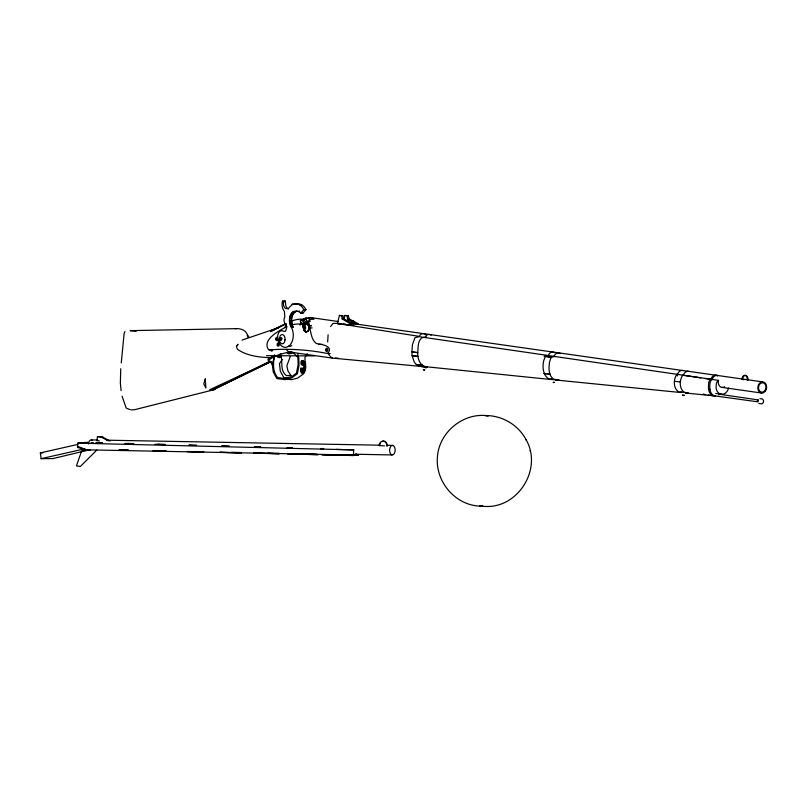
<?xml version="1.0" encoding="UTF-8"?>
<svg xmlns="http://www.w3.org/2000/svg" width="807" height="807" viewBox="0 0 807 807"><rect width="100%" height="100%" fill="white"/><g stroke="black" fill="none" stroke-linecap="round" stroke-linejoin="round"><path stroke-width="1.21" d="M302.272 363.019L303.119 362.787C304.814 365.541 304.4 370.11 302.151 372.451L301.072 371.341L300.789 368.032M301.899 368.042L302.847 372.4M303.119 372.4L302.171 368.042M305.45 367.165L305.47 365.924M288.462 346.274A13.326 8.241 -89.7 0 1 278.122 340.705A6.678 4.126 -89.7 0 1 278.637 332.908A6.678 4.126 -89.7 0 1 283.388 331.243L285.476 331.334L286.656 328.015A5.548 3.43 -89.7 0 0 285.335 323.859A4.408 2.724 -89.7 0 1 284.831 316.919L284.387 311.351A8.675 5.367 -89.7 0 1 282.147 305.621L282.107 303.664A8.02 4.963 -89.7 0 1 282.571 300.86L283.126 300.971L283.65 305.772A6.698 4.146 -89.7 0 0 285.688 308.546L288.321 308.698A18.036 11.157 -89.7 0 1 291.62 305.318L292.164 304.259L294.474 304.078A19.217 11.883 -89.7 0 1 299.417 304.703L301.596 304.713A15.847 9.805 -89.7 0 1 305.954 309.616L302.988 313.126L300.809 313.116A15.02 9.291 -89.7 0 0 293.304 311.714C288.422 315.083 288.603 322.528 291.317 327.249A11.671 7.213 -89.7 0 1 288.462 346.274L290.641 346.284A11.671 7.213 -89.7 0 0 291.731 345.487M284.528 301.768A8.02 4.963 -89.7 0 1 284.75 300.87L285.315 300.981L285.829 305.782A6.698 4.146 -89.7 0 0 287.867 308.556L288.523 308.869M560.522 353.577A5.619 4.408 -81.9 0 0 554.369 355.594L554.056 356.391A8.615 6.749 -81.9 0 0 552.845 356.633L550.818 358.187L549.436 362.323A23.746 18.591 -81.9 0 0 549.315 364.048C548.377 370.06 549.325 379.179 556.78 380.097L680.795 392.535C672.735 390.84 672.614 377.847 678.041 373.197A5.619 4.408 -81.9 0 1 683.166 370.605M713.933 395.864L686.616 393.13C678.657 391.365 678.637 378.715 683.892 374.024A5.619 4.408 -81.9 0 1 689.007 371.442M85.875 442.367L77.754 443.154L77.502 447.471L86.642 449.842L358.57 455.118L342.198 454.755M327.662 341.976L328.106 334.734M336.115 449.388L353.728 449.882L353.395 455.511L321.902 454.755L353.395 455.511L356.301 453.837M290.328 325.1L292.507 325.11C290.883 320.712 291.246 314.528 295.483 311.724A15.02 9.291 -89.7 0 1 297.178 311.139M121.262 362.928L124.147 333.392L124.984 331.516M120.737 368.738L120.364 383.204L121.111 390.649M110.004 441.036L102.923 437.212L97.425 436.577L96.971 440.662L99.372 440.975M350.177 325.423L350.45 323.819L342.158 318.926L341.835 315.759L339.454 315.416L337.376 323.607L352.689 325.433M304.047 371.422L303.563 373.812L297.672 378.08L291.589 379.693L285.507 378.937M274.622 355.1C273.291 362.656 272.201 371.109 277.638 377.565L284.468 378.493L291.932 376.607L296.472 373.056L298.136 364.683L297.914 357.562L294.888 354.233L290.752 351.448M343.721 319.542L344.922 315.446L348.251 315.789L349.27 318.967L358.379 323.869L355.463 323.849L347.514 318.957L347.303 315.789L344.922 315.446M304.501 370.726L304.814 369.646M304.774 370.726L305.096 369.646M683.398 375.295L700.789 377.837M677.527 374.539L677.557 374.438A5.619 4.408 -81.9 0 0 677.295 375.991M274.551 355.13L274.763 356.301L272.171 363.846L273.321 372.128L276.872 378.604L285.385 379.653L291.468 378.039L297.369 373.782L299.034 365.4L298.751 357.4L297.662 353.698M548.114 356.129L548.629 354.777A5.619 4.408 -81.9 0 1 554.782 352.76M553.844 356.946L554.056 356.391M277.628 356.321L277.326 357.027L281.139 357.047L281.441 356.341L274.763 356.301L268.277 360.235L272.171 363.846L273.109 367.114M290.258 356.523L286.888 365.692L287.917 370.958L290.974 375.457L290.288 375.628M307.205 353.748L304.955 357.43L305.147 363.15M236.804 346.092L237.974 344.246L236.35 346.516L237.46 349.29C246.861 355.887 259.037 357.269 270.254 357.652M330.577 326.522L333.13 323.375L339.424 323.415M282.238 359.488L279.484 363.664L280.291 371.119L283.842 377.595L287.252 378.059M553.854 382.528C551.332 382.326 556.366 382.357 553.733 382.457M683.822 395.491C683.801 395.521 685.274 395.057 683.7 395.42M303.694 372.178L304.118 371.583M303.967 372.178L304.39 371.583M300.809 313.116L303.765 309.606L305.954 309.616M757.359 400.605L757.874 400.635M303.412 364.441C300.204 367.397 299.952 358.298 303.301 361.274M718.765 394.855L720.147 393.443M96.83 450.064L80.377 466.466L76.443 465.901L81.668 450.8L90.293 449.943M302.03 362.393L303.523 362.091L304.37 365.016L304.088 369.445L302.312 373.288L301.344 373.096L300.486 370.171M303.846 327.965A4.035 2.492 -89.7 0 0 305.762 331.768L307.86 331.274A4.923 3.046 -89.7 0 0 309.444 327.047L308.445 321.226L302.766 323.99L300.93 323.98L300.295 320.49L301.828 319.743L305.157 319.764M555.206 379.451C543.212 381.782 540.771 366.106 544.917 357.562A8.584 6.728 -81.9 0 1 545.663 356.432L548.326 355.554M287.01 326.452C279.535 330.527 261.236 339.707 268.711 349.945L269.306 349.865A571.134 353.194 -89.7 0 1 322.941 352.649L327.783 353.567C333.684 345.789 321.912 344.508 316.364 343.52C310.836 339.404 311.22 331.667 309.121 325.857L308.425 325.645L310.846 325.655M307.86 331.274L306.115 331.889A4.923 3.046 -89.7 0 1 303.987 330.386L302.544 323.99L308.234 321.226L309.222 327.047A4.923 3.046 -89.7 0 1 307.649 331.263L307.86 331.274A4.035 2.492 -89.7 0 0 308.032 324.565A4.035 2.492 -89.7 0 0 304.138 326.916M273.623 355.695L268.075 359.065L268.277 360.235M285.688 323.869L270.537 331.616L286.213 323.637M270.012 361.243L211.878 389.912L209.81 389.69L270.769 361.415M271.233 361.475L212.927 389.872L270.194 361.929M279.101 357.551L280.745 356.785L279.121 357.551L280.745 356.785L278.455 357.077L279.121 357.551L280.745 356.785L279.091 357.35M307.104 322.618L309.949 321.236L309.313 317.746L304.501 318.442A2.26 1.392 -89.7 0 1 303.563 321.257L303.2 321.357A2.26 1.392 -89.7 0 1 301.828 319.743M307.84 318.462L309.313 317.746M300.93 323.98L306.62 321.216L309.949 321.236M279.121 357.551L280.745 356.785M285.103 324L271.445 330.547L274.985 329.337M274.763 356.301L280.876 353.98M242.05 340.09L278.687 327.652M288.926 353.991L293.597 352.387M427.367 366.771L420.901 366.489L424.522 366.368M271.233 351.116L272.443 350.803M215.015 389.458L134.426 409.754L131.299 409.895M89.537 449.792L53.02 458.578L41.117 458.669L40.35 452.898L77.845 444.425M82.687 443.336L87.529 442.236M41.117 458.669L84.664 448.833M303.926 361.909L304.895 362.101L305.581 363.765L305.692 367.972L304.703 371.956L303.694 373.298L302.726 373.106M279.716 354.414L289.108 351.953L291.932 351.973M291.428 324.939L294.989 324.253A75.717 46.826 -89.7 0 1 305.621 324.807M421.688 366.439L427.428 367.014L332.383 358.106L289.108 351.953A11.974 9.381 -81.9 0 1 286.273 349.33M427.428 367.014C420.538 367.114 417.209 358.631 417.774 352.649L411.953 351.923L412.417 344.66L415.02 337.689L419.115 336.68L718.512 380.369A5.619 4.408 -81.9 0 0 719.753 386.271A5.619 4.408 -81.9 0 0 724.625 386.704M556.78 380.097L558.979 379.704M688.361 392.807L686.616 393.13M551.322 378.897L550.697 379.088L551.968 379.31M681.29 391.869L680.664 392.051L683.499 392.384M90.273 449.62L86.642 449.842L77.573 446.332M481.759 505.858L479.61 505.939L482.687 506.06M235.341 328.681C240.698 328.106 246.962 330.436 247.799 336.428M236.37 328.661L130.088 330.638L136.151 331.294M40.35 452.898L42.731 452.878M283.126 301.203L285.315 301.213M283.116 301.596L285.295 301.616M292.164 304.259L296.653 304.088A19.217 11.883 -89.7 0 1 301.596 304.713M293.304 311.714L295.483 311.724M292.517 312.228L294.696 312.238M291.781 312.924L293.97 312.934M291.125 313.802L293.314 313.812M290.56 314.821L292.749 314.831M339.454 315.416L342.783 315.759L343.913 318.936L353.375 323.839L353.98 324.969M341.835 315.759L342.783 315.759M347.303 315.789L348.251 315.789M290.106 315.971L292.285 315.981M289.753 317.222L291.932 317.232M289.531 318.543L291.71 318.563M342.158 318.926L343.913 318.936M347.514 318.957L349.27 318.967M308.95 319.249L313.984 319.269M291.62 319.865L289.441 320.238M346.284 320.873L348.392 320.893M351.59 320.904L353.698 320.914M289.471 321.277L291.65 321.287M289.632 322.618L291.811 322.629M337.376 323.607L341.149 323.627M350.45 323.819L353.375 323.839M289.925 323.9L292.104 323.91M309.121 325.857L311.542 325.867M290.742 326.21L292.921 326.22L293.496 327.269L291.317 327.249M303.19 327.481L304.199 330.386A4.923 3.046 -89.7 0 0 306.337 331.889L306.509 331.848M309.717 327.924L312.138 327.935M318.795 344.407L322.427 344.418M269.306 349.865L272.937 349.885M287.342 353.456L291.166 353.476M327.783 353.567L330.204 353.577M266.471 355.655L314.246 355.907M335.218 358.126L338.052 358.137M301.465 364.471L302.847 364.482M300.779 369.273L302.151 369.283M300.87 370.403L302.252 370.413M290.974 375.457L286.465 375.608C279.706 370.564 282.934 362.494 280.947 355.736M703.956 394.3L703.2 394.29L705.671 394.633M759.901 398.608L762.474 398.971L763.513 400.383L763.392 402.39L762.201 403.793L758.741 403.52M758.106 399.949L757.299 401.261L758.298 401.805M91.484 439.916L97.758 440.027M106.544 440.188L380.238 445.192M386.523 445.303L392.797 445.414A4.802 2.784 -88.6 0 1 394.562 453.06A4.802 2.784 -88.6 0 1 389.801 452.061A4.802 2.784 -88.6 0 1 392.797 445.414M355.423 454.23L391.98 454.946M121.847 449.903L128.152 450.044M158.364 450.71L165.919 450.871M194.88 451.517L203.697 451.708M231.397 452.313L241.464 452.535M267.914 453.12L279.242 453.373M304.421 453.927L317.01 454.2M119.053 449.903L127.869 450.114M153.068 450.71L165.667 451.012M187.083 451.527L203.465 451.92M219.847 452.313L241.263 452.828M253.862 453.13L279.061 453.726M287.877 453.938L318.119 454.664L287.958 453.938M77.754 443.154L353.728 449.882M119.325 449.892L128.131 450.104M153.3 450.71L165.889 451.012M187.274 451.527L203.636 451.92M219.998 452.313L241.394 452.818M253.983 453.12L279.151 453.726M127.395 443.447L133.69 443.618M157.587 444.233L165.142 444.435M189.04 445.06L196.595 445.252M221.754 445.918L229.299 446.11M254.467 446.765L260.752 446.927M287.181 447.623L292.215 447.754M321.146 448.51L323.668 448.571M124.863 443.457L133.659 443.709M155.045 444.304L165.102 444.586M188.989 445.262L196.535 445.474M221.683 446.18L229.228 446.392M254.387 447.098L260.671 447.27M287.08 448.016L292.104 448.157M321.025 448.964L323.546 449.035M386.775 446.029A4.711 3.833 -83 0 0 383.335 441.086A4.711 3.833 -83 0 0 379.119 445.545L384.586 445.888M97.425 436.577L102.923 437.212M550.495 379.461L418.712 365.995M91.191 442.609L93.632 442.851M416.331 364.532L422.111 365.117L416.331 364.532L414.344 362.212L412.084 355.685L411.953 351.923L417.774 352.609C418.278 347.837 417.441 341.038 421.92 337.79L424.966 337.185A5.619 4.408 -81.9 0 1 431.12 335.167M674.662 381.308L680.594 381.993M379.119 445.545L379.552 445.595A4.711 3.833 -83 0 1 380.268 443.275M744.125 379.693L741.966 379.411A4.398 2.714 -89.7 0 1 744.901 375.376A4.398 2.714 -89.7 0 1 747.373 380.107L748.069 380.107A4.398 2.714 -89.7 0 0 746.283 375.628A4.398 2.714 -89.7 0 0 743.126 377.273M708.143 394.976L757.561 401.785M350.147 322.588L354.838 323.254M310.927 317.615L338.375 321.519M350.853 323.294L762.554 381.872M343.479 323.95L345.8 324.283M349.29 324.777L351.62 325.11M704.945 378.443L712.198 379.472M721.983 387.39L761.909 393.07M715.708 393.402L721.983 394.3A8.201 6.426 -81.9 0 0 728.62 388.026M544.13 356.21L551.453 357.269M718.866 394.149L758.277 399.929M545.663 356.432L551.433 357.289M336.923 323.395L419.237 336.368A5.619 4.408 -81.9 0 1 425.39 334.35M715.557 396.035C709.787 395.359 709.272 388.096 709.999 383.567A4.59 3.571 -82.7 0 1 710.321 381.913L710.493 381.529A4.59 3.601 -81.9 0 1 712.238 379.482A5.619 4.408 -81.9 0 1 717.877 375.548M130.27 409.724L126.205 408.1L122.089 396.217M101.238 437.081L108.33 440.894M712.642 395.591C708.173 393.413 708.173 387.653 708.637 383.396A4.59 3.571 -82.7 0 1 710.543 379.502M304.501 362.797L305.046 363.584M249.06 337.296L247.325 335.117L248.092 337.255M526.053 439.613C518.245 424.996 502.428 415.565 485.885 415.544C461.836 413.366 438.867 433.056 437.404 457.226C435.366 481.466 454.896 504.839 479.328 506.1L484.2 506.372C517.822 509.035 542.97 468.938 526.053 439.613L526.315 440.34M304.501 361.677C298.721 356.956 303.644 371.079 304.663 362.222M530.048 450.679L530.34 451.486M272.12 362.807L273.21 366.307M303.926 328.51L304.138 329.508A4.045 2.492 89.5 0 0 308.173 330.658A4.045 2.492 89.5 0 0 307.427 324.142A4.045 2.492 89.5 0 0 303.906 327.45M305.974 317.726L306.62 321.216M302.766 323.99L303.402 327.481M718.512 380.369A4.59 3.601 -81.9 0 0 716.273 384.465L716.071 387.965A8.201 6.426 -81.9 0 0 721.983 394.3M332.383 358.106A11.974 9.381 -81.9 0 1 330.174 356.28M329.559 355.494A11.974 9.381 -81.9 0 1 328.116 352.689M284.972 327.753A7.868 6.163 -81.9 0 1 286.233 324.737M290.742 321.408A69.412 42.922 -89.7 0 1 303.906 319.219A14.324 11.217 -81.9 0 0 303.21 319.915M299.982 325.241A14.324 11.217 -81.9 0 1 300.386 324.243L300.85 323.284A14.324 11.217 -81.9 0 1 301.364 322.366M710.937 379.3A5.619 4.408 -81.9 0 1 717.615 375.931M303.482 319.047A14.405 11.066 71.1 0 1 305.379 318.634M425.541 337.629A4.741 3.712 -81.9 0 1 426.187 336.65M298.903 311.068A15.02 9.291 -89.7 0 1 299.76 311.23M302.232 312.47A15.02 9.291 -89.7 0 1 302.988 313.126M299.417 304.693A15.847 9.805 -89.7 0 1 303.765 309.606M305.974 331.768A4.035 2.492 -89.7 0 1 304.068 327.965M303.916 326.916A4.035 2.492 -89.7 0 1 307.81 324.555A4.035 2.492 -89.7 0 1 307.649 331.263M742.652 379.421A4.398 2.714 -89.7 0 1 742.803 378.291M279.858 336.519A4.65 2.875 89.5 0 1 284.7 336.862A4.65 2.875 89.5 0 1 282.5 343.822A4.65 2.875 89.5 0 1 279.525 337.598M308.678 318.351A5.619 4.408 -81.9 0 1 313.096 318.382M88.447 443.941A4.61 2.673 -88.6 0 1 92.149 440.219M381.812 441.651A4.711 3.833 -83 0 1 387.209 446.079M205.281 378.957L205.906 388.026L203.778 383.91L205.281 378.957M276.276 338.91C276.498 340.372 276.811 337.73 276.276 338.91M277.618 344.508C277.669 346.011 278.304 343.469 277.638 344.458M280.543 339.071L280.009 340.04C282.521 340.342 280.402 340.826 282.026 338.516L281.653 337.8L280.846 338.668L280.543 337.639L280.543 339.071M304.935 327.703C305.47 332.877 306.186 323.466 304.935 327.703M326.129 349.814C326.25 351.136 326.623 348.321 326.129 349.814M426.136 366.913L425.995 367.871L426.136 366.913M555.942 379.441L555.791 380.4L555.942 379.441M685.9 392.404L685.758 393.362L685.9 392.404M424.179 369.818C426.53 369.888 421.143 369.788 424.179 369.818M682.591 395.107L683.59 395.491L682.591 395.107M285.093 339.596L284.518 339.646L285.093 339.596M488.205 415.766L485.743 415.625L488.205 415.766M102.237 442.791L95.942 442.629L102.227 442.821M549.849 374.075L544.049 373.47L549.849 374.075M709.878 389.377L708.546 389.226L709.878 389.377M417.905 356.341L412.084 355.685L417.915 356.381M325.806 350.551L325.715 349.713A1.654 1.019 89.5 0 1 327.158 348.352A1.654 1.019 89.5 0 1 327.46 351.025A1.654 1.019 89.5 0 1 325.806 350.551M277.295 345.255L277.204 344.407A1.654 1.019 89.5 0 1 278.647 343.056A1.654 1.019 89.5 0 1 278.95 345.719A1.654 1.019 89.5 0 1 277.295 345.255M275.954 339.646L275.853 338.799A1.654 1.019 89.5 0 1 277.295 337.447A1.654 1.019 89.5 0 1 277.598 340.12A1.654 1.019 89.5 0 1 275.954 339.646M765.127 391.445A5.619 4.408 -81.9 0 0 763.684 382.064A5.619 4.408 -81.9 0 0 757.874 388.893A5.619 4.408 -81.9 0 0 765.127 391.445M764.673 390.83A4.741 3.712 -81.9 0 0 763.462 382.911A4.741 3.712 -81.9 0 0 758.56 388.671A4.741 3.712 -81.9 0 0 764.673 390.83"/></g></svg>
